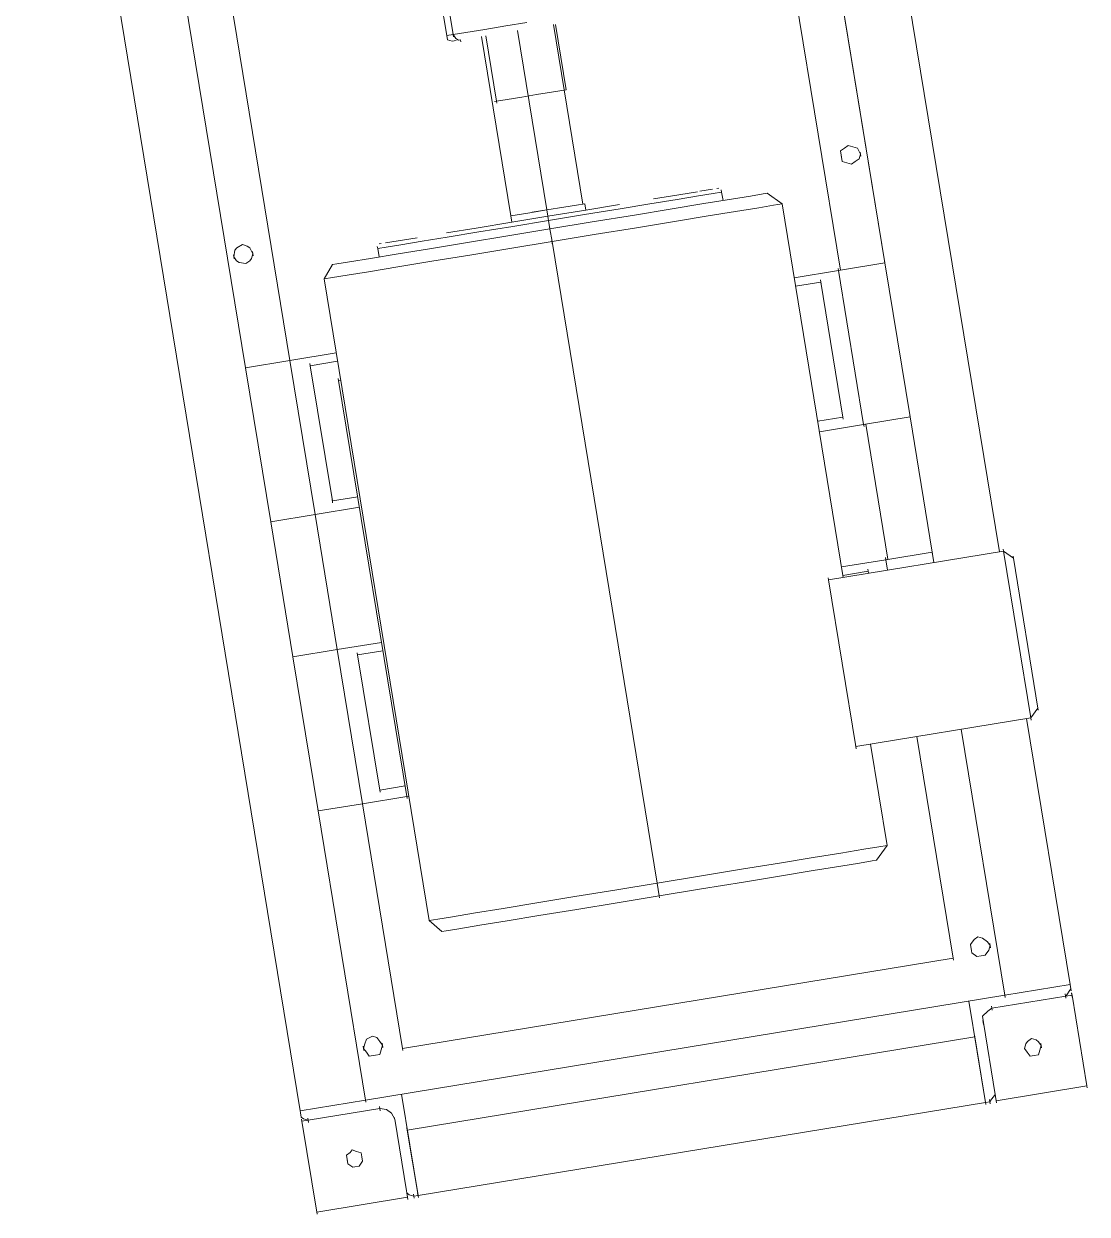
# Model space of a CAD drawing. Header units: metres. Extents: x 2 to 659295185, y -28 to 1124222152.
# Drawn here: x 655590.719 to 655591.763, y 1126543.031 to 1126544.199 of the extents above; entities that cross this region are included whole.
import ezdxf

# ---------------------------------------------------------------- set-up
doc = ezdxf.new("R2010")
doc.units = ezdxf.units.M
doc.header["$MEASUREMENT"] = 0
doc.layers.add('CCSM_C1_CUERPO CK$0$A-EQUIPOS', color=9, linetype='CONTINUOUS')

msp = doc.modelspace()

# ---------------------------------------------------------------- linework, layer by layer
at = {"layer": 'CCSM_C1_CUERPO CK$0$A-EQUIPOS', "lineweight": 5}
for p, q in [((655591.6767, 1126543.6812), (655591.4751, 1126544.9111)), ((655591.6767, 1126543.6812), (655591.4751, 1126544.9111)), ((655591.4109, 1126544.9006), (655591.5643, 1126543.9647)), ((655591.5643, 1126543.9647), (655591.4109, 1126544.9006)), ((655591.3745, 1126544.85), (655591.5208, 1126543.9576)), ((655591.5208, 1126543.9576), (655591.3745, 1126544.85)), ((655590.7193, 1126544.7873), (655590.9905, 1126543.1328)), ((655590.9905, 1126543.1328), (655590.7193, 1126544.7873)), ((655590.9804, 1126543.869), (655590.866, 1126544.5668)), ((655590.9804, 1126543.869), (655590.866, 1126544.5668)), ((655590.8225, 1126544.5597), (655590.9369, 1126543.8618)), ((655590.8225, 1126544.5597), (655590.9369, 1126543.8618)), ((655591.1344, 1126544.1876), (655591.1263, 1126544.2373)), ((655591.1325, 1126544.2384), (655591.1406, 1126544.1887)), ((655591.2131, 1126544.2005), (655591.1924, 1126544.1971)), ((655591.2516, 1126544.1346), (655591.241, 1126544.1987)), ((655591.1406, 1126544.1887), (655591.1344, 1126544.1876)), ((655591.1344, 1126544.1876), (655591.1351, 1126544.1835)), ((655591.1403, 1126544.1907), (655591.141, 1126544.1866)), ((655591.153, 1126544.1907), (655591.1406, 1126544.1887)), ((655591.1434, 1126544.1849), (655591.1406, 1126544.1887)), ((655591.1717, 1126544.1938), (655591.153, 1126544.1907)), ((655591.1686, 1126544.1869), (655591.1974, 1126544.0109)), ((655591.1974, 1126544.0109), (655591.1686, 1126544.1869)), ((655591.1924, 1126544.1971), (655591.1717, 1126544.1938)), ((655591.1727, 1126544.1875), (655591.1832, 1126544.1234)), ((655591.1727, 1126544.1875), (655591.173, 1126544.1855)), ((655591.2326, 1126544.0166), (655591.2038, 1126544.1926)), ((655591.2678, 1126544.0224), (655591.239, 1126544.1984)), ((655591.239, 1126544.1984), (655591.2678, 1126544.0224)), ((655591.1351, 1126544.1835), (655591.1396, 1126544.1821)), ((655591.1396, 1126544.1821), (655591.1416, 1126544.1825)), ((655591.1396, 1126544.1821), (655591.1416, 1126544.1825)), ((655591.1416, 1126544.1825), (655591.1396, 1126544.1821)), ((655591.1437, 1126544.1828), (655591.1416, 1126544.1825)), ((655591.1416, 1126544.1825), (655591.1437, 1126544.1828)), ((655591.1434, 1126544.1849), (655591.1458, 1126544.1831)), ((655591.1458, 1126544.1831), (655591.1479, 1126544.1835)), ((655591.1479, 1126544.1835), (655591.1482, 1126544.1814)), ((655591.2226, 1126544.1298), (655591.2081, 1126544.1274)), ((655591.2226, 1126544.1298), (655591.2081, 1126544.1274)), ((655591.2371, 1126544.1322), (655591.2226, 1126544.1298)), ((655591.2371, 1126544.1322), (655591.2226, 1126544.1298)), ((655591.2474, 1126544.1339), (655591.2371, 1126544.1322)), ((655591.2474, 1126544.1339), (655591.2371, 1126544.1322)), ((655591.2516, 1126544.1346), (655591.2474, 1126544.1339)), ((655591.2474, 1126544.1339), (655591.2516, 1126544.1346)), ((655591.1832, 1126544.1234), (655591.1811, 1126544.123)), ((655591.1832, 1126544.1234), (655591.1811, 1126544.123)), ((655591.1829, 1126544.1254), (655591.1836, 1126544.1213)), ((655591.1936, 1126544.125), (655591.1832, 1126544.1234)), ((655591.1936, 1126544.125), (655591.1832, 1126544.1234)), ((655591.2081, 1126544.1274), (655591.1936, 1126544.125)), ((655591.2081, 1126544.1274), (655591.1936, 1126544.125)), ((655591.5246, 1126544.0772), (655591.5208, 1126544.0745)), ((655591.5208, 1126544.0745), (655591.5246, 1126544.0772)), ((655591.5208, 1126544.0745), (655591.5218, 1126544.0683)), ((655591.5218, 1126544.0683), (655591.5208, 1126544.0745)), ((655591.5215, 1126544.0704), (655591.5222, 1126544.0662)), ((655591.5246, 1126544.0772), (655591.5284, 1126544.08)), ((655591.5284, 1126544.08), (655591.5246, 1126544.0772)), ((655591.5284, 1126544.08), (655591.5329, 1126544.0786)), ((655591.5329, 1126544.0786), (655591.5284, 1126544.08)), ((655591.5329, 1126544.0786), (655591.5374, 1126544.0772)), ((655591.5374, 1126544.0772), (655591.5329, 1126544.0786)), ((655591.5374, 1126544.0772), (655591.5405, 1126544.0713)), ((655591.5405, 1126544.0713), (655591.5374, 1126544.0772)), ((655591.5405, 1126544.0713), (655591.5391, 1126544.0669)), ((655591.5405, 1126544.0713), (655591.5391, 1126544.0669)), ((655591.5401, 1126544.0734), (655591.5408, 1126544.0693)), ((655591.5218, 1126544.0683), (655591.5225, 1126544.0641)), ((655591.5218, 1126544.0683), (655591.5225, 1126544.0641)), ((655591.5225, 1126544.0641), (655591.527, 1126544.0628)), ((655591.5225, 1126544.0641), (655591.527, 1126544.0628)), ((655591.5315, 1126544.0614), (655591.527, 1126544.0628)), ((655591.5315, 1126544.0614), (655591.527, 1126544.0628)), ((655591.5353, 1126544.0641), (655591.5315, 1126544.0614)), ((655591.5353, 1126544.0641), (655591.5315, 1126544.0614)), ((655591.5391, 1126544.0669), (655591.5353, 1126544.0641)), ((655591.5391, 1126544.0669), (655591.5353, 1126544.0641)), ((655591.3827, 1126544.0349), (655591.3951, 1126544.0369)), ((655591.3951, 1126544.0369), (655591.3827, 1126544.0349)), ((655591.3993, 1126544.0376), (655591.4013, 1126544.0379)), ((655591.4013, 1126544.0379), (655591.3993, 1126544.0376)), ((655591.4041, 1126544.0341), (655591.4038, 1126544.0362)), ((655591.4041, 1126544.0341), (655591.4038, 1126544.0362)), ((655591.3606, 1126544.027), (655591.3337, 1126544.0226)), ((655591.362, 1126544.0315), (655591.3372, 1126544.0274)), ((655591.3372, 1126544.0274), (655591.362, 1126544.0315)), ((655591.3813, 1126544.0304), (655591.3606, 1126544.027)), ((655591.3806, 1126544.0345), (655591.362, 1126544.0315)), ((655591.3958, 1126544.0327), (655591.3813, 1126544.0304)), ((655591.4137, 1126544.0272), (655591.3868, 1126544.0228)), ((655591.4137, 1126544.0272), (655591.3868, 1126544.0228)), ((655591.4041, 1126544.0341), (655591.3958, 1126544.0327)), ((655591.4055, 1126544.0258), (655591.4041, 1126544.0341)), ((655591.4041, 1126544.0341), (655591.4055, 1126544.0258)), ((655591.4324, 1126544.0302), (655591.4137, 1126544.0272)), ((655591.4324, 1126544.0302), (655591.4137, 1126544.0272)), ((655591.4448, 1126544.0323), (655591.4324, 1126544.0302)), ((655591.4448, 1126544.0323), (655591.4324, 1126544.0302)), ((655591.4489, 1126544.033), (655591.4448, 1126544.0323)), ((655591.4489, 1126544.033), (655591.4448, 1126544.0323)), ((655591.4489, 1126544.033), (655591.4634, 1126544.0226)), ((655591.4634, 1126544.0226), (655591.4489, 1126544.033)), ((655591.1974, 1126544.0109), (655591.2036, 1126544.0119)), ((655591.2036, 1126544.0119), (655591.1974, 1126544.0109)), ((655591.216, 1126544.0139), (655591.2036, 1126544.0119)), ((655591.216, 1126544.0139), (655591.2036, 1126544.0119)), ((655591.216, 1126544.0139), (655591.2326, 1126544.0166)), ((655591.2326, 1126544.0166), (655591.216, 1126544.0139)), ((655591.2326, 1126544.0166), (655591.2181, 1126544.0143)), ((655591.2181, 1126544.0143), (655591.2326, 1126544.0166)), ((655591.2323, 1126544.0187), (655591.2329, 1126544.0146)), ((655591.2329, 1126544.0146), (655591.2323, 1126544.0187)), ((655591.2492, 1126544.0193), (655591.2326, 1126544.0166)), ((655591.2326, 1126544.0166), (655591.2492, 1126544.0193)), ((655591.2492, 1126544.0193), (655591.2326, 1126544.0166)), ((655591.2492, 1126544.0193), (655591.2326, 1126544.0166)), ((655591.2326, 1126544.0166), (655591.2336, 1126544.0104)), ((655591.2333, 1126544.0125), (655591.2336, 1126544.0104)), ((655591.2333, 1126544.0125), (655591.2336, 1126544.0104)), ((655591.2709, 1126544.0165), (655591.2336, 1126544.0104)), ((655591.2336, 1126544.0104), (655591.2709, 1126544.0165)), ((655591.2695, 1126544.012), (655591.2343, 1126544.0063)), ((655591.2616, 1126544.0214), (655591.2492, 1126544.0193)), ((655591.2616, 1126544.0214), (655591.2492, 1126544.0193)), ((655591.2492, 1126544.0193), (655591.2616, 1126544.0214)), ((655591.2616, 1126544.0214), (655591.2492, 1126544.0193)), ((655591.2699, 1126544.0227), (655591.2616, 1126544.0214)), ((655591.2699, 1126544.0227), (655591.2616, 1126544.0214)), ((655591.3047, 1126544.0178), (655591.2695, 1126544.012)), ((655591.2709, 1126544.0165), (655591.2699, 1126544.0227)), ((655591.2709, 1126544.0165), (655591.2699, 1126544.0227)), ((655591.304, 1126544.022), (655591.2709, 1126544.0165)), ((655591.2709, 1126544.0165), (655591.304, 1126544.022)), ((655591.304, 1126544.022), (655591.2709, 1126544.0165)), ((655591.3185, 1126544.0116), (655591.2771, 1126544.0048)), ((655591.3185, 1126544.0116), (655591.2771, 1126544.0048)), ((655591.3337, 1126544.0226), (655591.3047, 1126544.0178)), ((655591.3537, 1126544.0173), (655591.3185, 1126544.0116)), ((655591.3537, 1126544.0173), (655591.3185, 1126544.0116)), ((655591.3868, 1126544.0228), (655591.3537, 1126544.0173)), ((655591.3868, 1126544.0228), (655591.3537, 1126544.0173)), ((655591.4178, 1126544.0151), (655591.3909, 1126544.0107)), ((655591.4406, 1126544.0188), (655591.4178, 1126544.0151)), ((655591.4551, 1126544.0212), (655591.4406, 1126544.0188)), ((655591.4634, 1126544.0226), (655591.4551, 1126544.0212)), ((655591.5235, 1126543.6561), (655591.4634, 1126544.0226)), ((655591.5235, 1126543.6561), (655591.4634, 1126544.0226)), ((655591.1984, 1126544.0046), (655591.1632, 1126543.9989)), ((655591.1632, 1126543.9989), (655591.1984, 1126544.0046)), ((655591.1991, 1126544.0005), (655591.166, 1126543.9951)), ((655591.1984, 1126544.0046), (655591.1974, 1126544.0109)), ((655591.1974, 1126544.0109), (655591.1984, 1126544.0046)), ((655591.2336, 1126544.0104), (655591.1984, 1126544.0046)), ((655591.2336, 1126544.0104), (655591.1984, 1126544.0046)), ((655591.1991, 1126544.0005), (655591.2343, 1126544.0063)), ((655591.234, 1126544.0083), (655591.2336, 1126544.0104)), ((655591.2343, 1126544.0063), (655591.234, 1126544.0083)), ((655591.234, 1126544.0083), (655591.2346, 1126544.0042)), ((655591.2343, 1126544.0063), (655591.2357, 1126543.998)), ((655591.2353, 1126544.0001), (655591.236, 1126543.9959)), ((655591.2353, 1126544.0001), (655591.2357, 1126543.998)), ((655591.2771, 1126544.0048), (655591.2357, 1126543.998)), ((655591.2771, 1126544.0048), (655591.2357, 1126543.998)), ((655591.3578, 1126544.0053), (655591.3205, 1126543.9991)), ((655591.3909, 1126544.0107), (655591.3578, 1126544.0053)), ((655591.1052, 1126543.9894), (655591.0866, 1126543.9863)), ((655591.1349, 1126543.99), (655591.1101, 1126543.9859)), ((655591.1632, 1126543.9989), (655591.1342, 1126543.9941)), ((655591.166, 1126543.9951), (655591.1349, 1126543.99)), ((655591.1942, 1126543.9912), (655591.1549, 1126543.9848)), ((655591.1942, 1126543.9912), (655591.1549, 1126543.9848)), ((655591.2357, 1126543.998), (655591.1942, 1126543.9912)), ((655591.1942, 1126543.9912), (655591.2357, 1126543.998)), ((655591.2357, 1126543.998), (655591.2377, 1126543.9856)), ((655591.2791, 1126543.9924), (655591.2377, 1126543.9856)), ((655591.3205, 1126543.9991), (655591.2791, 1126543.9924)), ((655590.9265, 1126543.9771), (655590.9255, 1126543.9705)), ((655590.9265, 1126543.9771), (655590.9255, 1126543.9705)), ((655590.9265, 1126543.9771), (655590.9283, 1126543.9795)), ((655590.9283, 1126543.9795), (655590.9265, 1126543.9771)), ((655590.9283, 1126543.9795), (655590.9341, 1126543.9826)), ((655590.9341, 1126543.9826), (655590.9283, 1126543.9795)), ((655590.9341, 1126543.9826), (655590.9386, 1126543.9812)), ((655590.9386, 1126543.9812), (655590.9341, 1126543.9826)), ((655590.9386, 1126543.9812), (655590.941, 1126543.9795)), ((655590.941, 1126543.9795), (655590.9386, 1126543.9812)), ((655590.941, 1126543.9795), (655590.9441, 1126543.9736)), ((655590.9441, 1126543.9736), (655590.941, 1126543.9795)), ((655591.0662, 1126543.9809), (655591.0666, 1126543.9788)), ((655591.0666, 1126543.9788), (655591.0662, 1126543.9809)), ((655591.0666, 1126543.9788), (655591.0749, 1126543.9801)), ((655591.0679, 1126543.9705), (655591.0666, 1126543.9788)), ((655591.0666, 1126543.9788), (655591.0679, 1126543.9705)), ((655591.07, 1126543.9836), (655591.068, 1126543.9833)), ((655591.068, 1126543.9833), (655591.07, 1126543.9836)), ((655591.0866, 1126543.9863), (655591.0742, 1126543.9843)), ((655591.0894, 1126543.9825), (655591.0749, 1126543.9801)), ((655591.1176, 1126543.9786), (655591.0866, 1126543.9736)), ((655591.1176, 1126543.9786), (655591.0866, 1126543.9736)), ((655591.1101, 1126543.9859), (655591.0894, 1126543.9825)), ((655591.1549, 1126543.9848), (655591.1176, 1126543.9786)), ((655591.1549, 1126543.9848), (655591.1176, 1126543.9786)), ((655591.1963, 1126543.9788), (655591.1569, 1126543.9723)), ((655591.1963, 1126543.9788), (655591.2377, 1126543.9856)), ((655591.2374, 1126543.9876), (655591.238, 1126543.9835)), ((655591.2377, 1126543.9856), (655591.3409, 1126543.3561)), ((655590.9251, 1126543.9726), (655590.9258, 1126543.9685)), ((655590.9255, 1126543.9705), (655590.9282, 1126543.9667)), ((655590.9282, 1126543.9667), (655590.9255, 1126543.9705)), ((655590.9306, 1126543.965), (655590.9282, 1126543.9667)), ((655590.9306, 1126543.965), (655590.9282, 1126543.9667)), ((655590.9372, 1126543.964), (655590.9306, 1126543.965)), ((655590.9372, 1126543.964), (655590.9306, 1126543.965)), ((655590.941, 1126543.9667), (655590.9372, 1126543.964)), ((655590.941, 1126543.9667), (655590.9372, 1126543.964)), ((655590.9427, 1126543.9691), (655590.941, 1126543.9667)), ((655590.9427, 1126543.9691), (655590.941, 1126543.9667)), ((655590.9441, 1126543.9736), (655590.9427, 1126543.9691)), ((655590.9441, 1126543.9736), (655590.9427, 1126543.9691)), ((655590.9438, 1126543.9757), (655590.9444, 1126543.9715)), ((655591.039, 1126543.9657), (655591.0265, 1126543.9637)), ((655591.039, 1126543.9657), (655591.0265, 1126543.9637)), ((655591.0597, 1126543.9691), (655591.039, 1126543.9657)), ((655591.0597, 1126543.9691), (655591.039, 1126543.9657)), ((655591.0866, 1126543.9736), (655591.0597, 1126543.9691)), ((655591.0866, 1126543.9736), (655591.0597, 1126543.9691)), ((655591.1197, 1126543.9662), (655591.0865, 1126543.9608)), ((655591.1569, 1126543.9723), (655591.1197, 1126543.9662)), ((655591.5647, 1126543.9626), (655591.564, 1126543.9668)), ((655591.564, 1126543.9668), (655591.5643, 1126543.9647)), ((655591.0141, 1126543.9489), (655591.0224, 1126543.963)), ((655591.0224, 1126543.963), (655591.0141, 1126543.9489)), ((655591.0265, 1126543.9637), (655591.0224, 1126543.963)), ((655591.0224, 1126543.963), (655591.0265, 1126543.9637)), ((655591.0576, 1126543.956), (655591.0368, 1126543.9526)), ((655591.0865, 1126543.9608), (655591.0576, 1126543.956)), ((655591.4753, 1126543.9501), (655591.5188, 1126543.9572)), ((655591.4753, 1126543.9501), (655591.5188, 1126543.9572)), ((655591.5184, 1126543.9593), (655591.5191, 1126543.9551)), ((655591.5184, 1126543.9593), (655591.5188, 1126543.9572)), ((655591.5643, 1126543.9647), (655591.5188, 1126543.9572)), ((655591.5188, 1126543.9572), (655591.5643, 1126543.9647)), ((655591.5188, 1126543.9572), (655591.5435, 1126543.8061)), ((655591.5188, 1126543.9572), (655591.5435, 1126543.8061)), ((655591.5891, 1126543.8135), (655591.5643, 1126543.9647)), ((655591.5643, 1126543.9647), (655591.5891, 1126543.8135)), ((655591.0224, 1126543.9503), (655591.0141, 1126543.9489)), ((655591.0141, 1126543.9489), (655591.1172, 1126543.3194)), ((655591.0141, 1126543.9489), (655591.1172, 1126543.3194)), ((655591.0368, 1126543.9526), (655591.0224, 1126543.9503)), ((655591.4766, 1126543.9418), (655591.5015, 1126543.9459)), ((655591.4766, 1126543.9418), (655591.5015, 1126543.9459)), ((655591.5011, 1126543.948), (655591.5018, 1126543.9438)), ((655591.5015, 1126543.9459), (655591.5232, 1126543.8134)), ((655591.5015, 1126543.9459), (655591.5232, 1126543.8134)), ((655591.0259, 1126543.8764), (655590.9804, 1126543.869)), ((655590.9804, 1126543.869), (655591.0259, 1126543.8764)), ((655590.9366, 1126543.8639), (655590.9372, 1126543.8598)), ((655590.9366, 1126543.8639), (655590.9369, 1126543.8618)), ((655590.9804, 1126543.869), (655590.9369, 1126543.8618)), ((655590.9369, 1126543.8618), (655590.9804, 1126543.869)), ((655590.9369, 1126543.8618), (655590.9617, 1126543.7107)), ((655590.9617, 1126543.7107), (655590.9369, 1126543.8618)), ((655590.9807, 1126543.8669), (655590.9801, 1126543.871)), ((655590.9801, 1126543.871), (655590.9804, 1126543.869)), ((655590.9804, 1126543.869), (655591.0052, 1126543.7178)), ((655591.0052, 1126543.7178), (655590.9804, 1126543.869)), ((655591, 1126543.8658), (655591.0007, 1126543.8617)), ((655591.0004, 1126543.8637), (655591.0273, 1126543.8682)), ((655591.0004, 1126543.8637), (655591.0273, 1126543.8682)), ((655591.0221, 1126543.7312), (655591.0004, 1126543.8637)), ((655591.0221, 1126543.7312), (655591.0004, 1126543.8637)), ((655591.0286, 1126543.8471), (655591.0279, 1126543.8513)), ((655591.0279, 1126543.8513), (655591.0283, 1126543.8492)), ((655591.0304, 1126543.8495), (655591.0283, 1126543.8492)), ((655591.0304, 1126543.8495), (655591.0283, 1126543.8492)), ((655591.0283, 1126543.8492), (655591.0952, 1126543.4413)), ((655591.0283, 1126543.8492), (655591.0952, 1126543.4413)), ((655591.5232, 1126543.8134), (655591.4984, 1126543.8093)), ((655591.5232, 1126543.8134), (655591.4984, 1126543.8093)), ((655591.5229, 1126543.8154), (655591.5235, 1126543.8113)), ((655591.5435, 1126543.8061), (655591.5891, 1126543.8135)), ((655591.5891, 1126543.8135), (655591.5435, 1126543.8061)), ((655591.5894, 1126543.8115), (655591.5888, 1126543.8156)), ((655591.5891, 1126543.8135), (655591.5894, 1126543.8115)), ((655591.6108, 1126543.681), (655591.5891, 1126543.8135)), ((655591.6108, 1126543.681), (655591.5891, 1126543.8135)), ((655591.5001, 1126543.7989), (655591.5435, 1126543.8061)), ((655591.5001, 1126543.7989), (655591.5435, 1126543.8061)), ((655591.5432, 1126543.8081), (655591.5439, 1126543.804)), ((655591.5435, 1126543.8061), (655591.5439, 1126543.804)), ((655591.5456, 1126543.8064), (655591.5673, 1126543.6739)), ((655591.5456, 1126543.8064), (655591.5673, 1126543.6739)), ((655591.0218, 1126543.7333), (655591.0224, 1126543.7292)), ((655591.047, 1126543.7353), (655591.0221, 1126543.7312)), ((655591.0221, 1126543.7312), (655591.047, 1126543.7353)), ((655591.0048, 1126543.7199), (655591.0055, 1126543.7157)), ((655591.0052, 1126543.7178), (655591.0487, 1126543.7249)), ((655591.0487, 1126543.7249), (655591.0052, 1126543.7178)), ((655590.9613, 1126543.7128), (655590.962, 1126543.7086)), ((655591.0052, 1126543.7178), (655590.9617, 1126543.7107)), ((655590.9617, 1126543.7107), (655591.0052, 1126543.7178)), ((655590.962, 1126543.7086), (655590.9617, 1126543.7107)), ((655590.9617, 1126543.7107), (655590.9834, 1126543.5782)), ((655590.9617, 1126543.7107), (655590.9834, 1126543.5782)), ((655591.0052, 1126543.7178), (655591.0055, 1126543.7157)), ((655591.0269, 1126543.5853), (655591.0052, 1126543.7178)), ((655591.0269, 1126543.5853), (655591.0052, 1126543.7178)), ((655591.509, 1126543.6537), (655591.6808, 1126543.6819)), ((655591.6808, 1126543.6819), (655591.509, 1126543.6537)), ((655591.5653, 1126543.6735), (655591.5218, 1126543.6664)), ((655591.5218, 1126543.6664), (655591.5653, 1126543.6735)), ((655591.5656, 1126543.6715), (655591.5649, 1126543.6756)), ((655591.5649, 1126543.6756), (655591.5653, 1126543.6735)), ((655591.6108, 1126543.681), (655591.5653, 1126543.6735)), ((655591.5653, 1126543.6735), (655591.6108, 1126543.681)), ((655591.567, 1126543.6632), (655591.5653, 1126543.6735)), ((655591.5653, 1126543.6735), (655591.567, 1126543.6632)), ((655591.6112, 1126543.6789), (655591.6105, 1126543.6831)), ((655591.6105, 1126543.6831), (655591.6108, 1126543.681)), ((655591.6125, 1126543.6707), (655591.6108, 1126543.681)), ((655591.6108, 1126543.681), (655591.6125, 1126543.6707)), ((655591.6812, 1126543.6798), (655591.6805, 1126543.6839)), ((655591.6805, 1126543.6839), (655591.6808, 1126543.6819)), ((655591.6808, 1126543.6819), (655591.7077, 1126543.5183)), ((655591.6808, 1126543.6819), (655591.6905, 1126543.6749)), ((655591.6905, 1126543.6749), (655591.6808, 1126543.6819)), ((655591.6908, 1126543.6729), (655591.6901, 1126543.677)), ((655591.6901, 1126543.677), (655591.6905, 1126543.6749)), ((655591.6905, 1126543.6749), (655591.7146, 1126543.5279)), ((655591.7146, 1126543.5279), (655591.6905, 1126543.6749)), ((655591.548, 1126543.6622), (655591.5231, 1126543.6581)), ((655591.548, 1126543.6622), (655591.5231, 1126543.6581)), ((655591.5476, 1126543.6643), (655591.5483, 1126543.6601)), ((655591.5483, 1126543.6601), (655591.548, 1126543.6622)), ((655591.5483, 1126543.6601), (655591.548, 1126543.6622)), ((655591.5086, 1126543.6558), (655591.5093, 1126543.6516)), ((655591.5358, 1126543.4901), (655591.509, 1126543.6537)), ((655591.0704, 1126543.5924), (655591.0269, 1126543.5853)), ((655591.0269, 1126543.5853), (655591.0704, 1126543.5924)), ((655590.9837, 1126543.5761), (655590.9831, 1126543.5802)), ((655590.9831, 1126543.5802), (655590.9834, 1126543.5782)), ((655591.0269, 1126543.5853), (655590.9834, 1126543.5782)), ((655590.9834, 1126543.5782), (655591.0269, 1126543.5853)), ((655591.0272, 1126543.5832), (655591.0266, 1126543.5874)), ((655591.0266, 1126543.5874), (655591.0269, 1126543.5853)), ((655591.0517, 1126543.4341), (655591.0269, 1126543.5853)), ((655591.0269, 1126543.5853), (655591.0517, 1126543.4341)), ((655591.0465, 1126543.5821), (655591.0472, 1126543.578)), ((655591.0469, 1126543.5801), (655591.0717, 1126543.5841)), ((655591.0469, 1126543.5801), (655591.0717, 1126543.5841)), ((655591.0686, 1126543.4475), (655591.0469, 1126543.5801)), ((655591.0686, 1126543.4475), (655591.0469, 1126543.5801)), ((655590.9834, 1126543.5782), (655591.0082, 1126543.427)), ((655591.0082, 1126543.427), (655590.9834, 1126543.5782)), ((655591.7077, 1126543.5183), (655591.7146, 1126543.5279)), ((655591.7146, 1126543.5279), (655591.7077, 1126543.5183)), ((655591.7142, 1126543.53), (655591.7149, 1126543.5258)), ((655591.7149, 1126543.5258), (655591.7146, 1126543.5279)), ((655591.5358, 1126543.4901), (655591.7077, 1126543.5183)), ((655591.7077, 1126543.5183), (655591.5358, 1126543.4901)), ((655591.7463, 1126543.2567), (655591.7035, 1126543.5176)), ((655591.7035, 1126543.5176), (655591.7463, 1126543.2567)), ((655591.7073, 1126543.5203), (655591.708, 1126543.5162)), ((655591.708, 1126543.5162), (655591.7077, 1126543.5183)), ((655591.5958, 1126543.4999), (655591.6315, 1126543.2825)), ((655591.5958, 1126543.4999), (655591.6315, 1126543.2825)), ((655591.6821, 1126543.2462), (655591.6393, 1126543.5071)), ((655591.6821, 1126543.2462), (655591.6393, 1126543.5071)), ((655591.5354, 1126543.4922), (655591.5361, 1126543.488)), ((655591.5666, 1126543.3931), (655591.5503, 1126543.4925)), ((655591.5666, 1126543.3931), (655591.5503, 1126543.4925)), ((655591.0686, 1126543.4475), (655591.0935, 1126543.4516)), ((655591.0935, 1126543.4516), (655591.0686, 1126543.4475)), ((655591.0517, 1126543.4341), (655591.0952, 1126543.4413)), ((655591.0952, 1126543.4413), (655591.0517, 1126543.4341)), ((655591.0683, 1126543.4496), (655591.0689, 1126543.4455)), ((655591.0948, 1126543.4433), (655591.0955, 1126543.4392)), ((655591.0952, 1126543.4413), (655591.0972, 1126543.4416)), ((655591.0952, 1126543.4413), (655591.0972, 1126543.4416)), ((655591.0955, 1126543.4392), (655591.0952, 1126543.4413)), ((655591.0078, 1126543.4291), (655591.0085, 1126543.4249)), ((655591.0517, 1126543.4341), (655591.0082, 1126543.427)), ((655591.0082, 1126543.427), (655591.0517, 1126543.4341)), ((655591.0513, 1126543.4362), (655591.052, 1126543.4321)), ((655591.0517, 1126543.4341), (655591.052, 1126543.4321)), ((655591.091, 1126543.1939), (655591.0517, 1126543.4341)), ((655591.091, 1126543.1939), (655591.0517, 1126543.4341)), ((655591.0082, 1126543.427), (655591.0547, 1126543.1433)), ((655591.0082, 1126543.427), (655591.0547, 1126543.1433)), ((655591.0085, 1126543.4249), (655591.0082, 1126543.427)), ((655591.5562, 1126543.3786), (655591.5666, 1126543.3931)), ((655591.5666, 1126543.3931), (655591.5562, 1126543.3786)), ((655591.5666, 1126543.3931), (655591.5583, 1126543.3917)), ((655591.4941, 1126543.3812), (655591.461, 1126543.3758)), ((655591.521, 1126543.3856), (655591.4941, 1126543.3812)), ((655591.5438, 1126543.3894), (655591.521, 1126543.3856)), ((655591.5583, 1126543.3917), (655591.5438, 1126543.3894)), ((655591.4237, 1126543.3697), (655591.3823, 1126543.3629)), ((655591.4237, 1126543.3697), (655591.461, 1126543.3758)), ((655591.521, 1126543.3729), (655591.4941, 1126543.3684)), ((655591.521, 1126543.3729), (655591.4941, 1126543.3684)), ((655591.5396, 1126543.3759), (655591.521, 1126543.3729)), ((655591.5396, 1126543.3759), (655591.521, 1126543.3729)), ((655591.552, 1126543.3779), (655591.5396, 1126543.3759)), ((655591.552, 1126543.3779), (655591.5396, 1126543.3759)), ((655591.5562, 1126543.3786), (655591.552, 1126543.3779)), ((655591.5562, 1126543.3786), (655591.552, 1126543.3779)), ((655591.3405, 1126543.3582), (655591.3412, 1126543.354)), ((655591.3823, 1126543.3629), (655591.3409, 1126543.3561)), ((655591.4609, 1126543.363), (655591.4257, 1126543.3572)), ((655591.4609, 1126543.363), (655591.4257, 1126543.3572)), ((655591.4941, 1126543.3684), (655591.4609, 1126543.363)), ((655591.4941, 1126543.3684), (655591.4609, 1126543.363)), ((655591.2995, 1126543.3493), (655591.2601, 1126543.3429)), ((655591.3409, 1126543.3561), (655591.2995, 1126543.3493)), ((655591.3409, 1126543.3561), (655591.3429, 1126543.3437)), ((655591.3843, 1126543.3505), (655591.3429, 1126543.3437)), ((655591.3843, 1126543.3505), (655591.3429, 1126543.3437)), ((655591.4257, 1126543.3572), (655591.3843, 1126543.3505)), ((655591.4257, 1126543.3572), (655591.3843, 1126543.3505)), ((655591.2228, 1126543.3367), (655591.1897, 1126543.3313)), ((655591.2601, 1126543.3429), (655591.2228, 1126543.3367)), ((655591.3015, 1126543.3369), (655591.2622, 1126543.3304)), ((655591.3015, 1126543.3369), (655591.2622, 1126543.3304)), ((655591.3429, 1126543.3437), (655591.3015, 1126543.3369)), ((655591.3429, 1126543.3437), (655591.3015, 1126543.3369)), ((655591.3426, 1126543.3457), (655591.3433, 1126543.3416)), ((655591.3433, 1126543.3416), (655591.3429, 1126543.3437)), ((655591.1255, 1126543.3208), (655591.14, 1126543.3232)), ((655591.1607, 1126543.3266), (655591.14, 1126543.3232)), ((655591.1897, 1126543.3313), (655591.1607, 1126543.3266)), ((655591.2249, 1126543.3243), (655591.1938, 1126543.3192)), ((655591.2249, 1126543.3243), (655591.1938, 1126543.3192)), ((655591.2622, 1126543.3304), (655591.2249, 1126543.3243)), ((655591.2622, 1126543.3304), (655591.2249, 1126543.3243)), ((655591.1172, 1126543.3194), (655591.1255, 1126543.3208)), ((655591.1172, 1126543.3194), (655591.1296, 1126543.3087)), ((655591.1172, 1126543.3194), (655591.1296, 1126543.3087)), ((655591.1462, 1126543.3114), (655591.1338, 1126543.3094)), ((655591.1462, 1126543.3114), (655591.1338, 1126543.3094)), ((655591.1669, 1126543.3148), (655591.1462, 1126543.3114)), ((655591.1669, 1126543.3148), (655591.1462, 1126543.3114)), ((655591.1938, 1126543.3192), (655591.1669, 1126543.3148)), ((655591.1938, 1126543.3192), (655591.1669, 1126543.3148)), ((655591.1296, 1126543.3087), (655591.1338, 1126543.3094)), ((655591.1338, 1126543.3094), (655591.1296, 1126543.3087)), ((655591.6519, 1126543.3008), (655591.6484, 1126543.2959)), ((655591.6484, 1126543.2959), (655591.6519, 1126543.3008)), ((655591.6519, 1126543.3008), (655591.6557, 1126543.3035)), ((655591.6557, 1126543.3035), (655591.6519, 1126543.3008)), ((655591.6557, 1126543.3035), (655591.6602, 1126543.3021)), ((655591.6602, 1126543.3021), (655591.6557, 1126543.3035)), ((655591.6602, 1126543.3021), (655591.665, 1126543.2987)), ((655591.665, 1126543.2987), (655591.6602, 1126543.3021)), ((655591.6484, 1126543.2959), (655591.6491, 1126543.2918)), ((655591.6491, 1126543.2918), (655591.6484, 1126543.2959)), ((655591.6488, 1126543.2939), (655591.6494, 1126543.2897)), ((655591.6491, 1126543.2918), (655591.6498, 1126543.2877)), ((655591.6491, 1126543.2918), (655591.6498, 1126543.2877)), ((655591.6498, 1126543.2877), (655591.6546, 1126543.2842)), ((655591.6498, 1126543.2877), (655591.6546, 1126543.2842)), ((655591.6663, 1126543.2904), (655591.6629, 1126543.2855)), ((655591.6663, 1126543.2904), (655591.6629, 1126543.2855)), ((655591.665, 1126543.2987), (655591.6677, 1126543.2949)), ((655591.6677, 1126543.2949), (655591.665, 1126543.2987)), ((655591.6677, 1126543.2949), (655591.6663, 1126543.2904)), ((655591.6677, 1126543.2949), (655591.6663, 1126543.2904)), ((655591.6674, 1126543.2969), (655591.6681, 1126543.2928)), ((655591.6315, 1126543.2825), (655591.091, 1126543.1939)), ((655591.6315, 1126543.2825), (655591.091, 1126543.1939)), ((655591.6311, 1126543.2846), (655591.6318, 1126543.2805)), ((655591.6587, 1126543.2849), (655591.6546, 1126543.2842)), ((655591.6587, 1126543.2849), (655591.6546, 1126543.2842)), ((655591.6629, 1126543.2855), (655591.6587, 1126543.2849)), ((655591.6629, 1126543.2855), (655591.6587, 1126543.2849)), ((655591.7463, 1126543.2567), (655591.6821, 1126543.2462)), ((655591.6821, 1126543.2462), (655591.7463, 1126543.2567)), ((655591.7463, 1126543.2567), (655591.6821, 1126543.2462)), ((655591.7463, 1126543.2567), (655591.6821, 1126543.2462)), ((655591.747, 1126543.2526), (655591.7452, 1126543.2501)), ((655591.7459, 1126543.2588), (655591.7466, 1126543.2546)), ((655591.7459, 1126543.2588), (655591.7466, 1126543.2546)), ((655591.747, 1126543.2526), (655591.7463, 1126543.2567)), ((655591.747, 1126543.2526), (655591.7463, 1126543.2567)), ((655591.7473, 1126543.2505), (655591.7466, 1126543.2546)), ((655591.747, 1126543.2526), (655591.7473, 1126543.2505)), ((655591.0547, 1126543.1433), (655591.6821, 1126543.2462)), ((655591.0547, 1126543.1433), (655591.6821, 1126543.2462)), ((655591.6693, 1126543.2334), (655591.7418, 1126543.2453)), ((655591.7418, 1126543.2453), (655591.6693, 1126543.2334)), ((655591.6817, 1126543.2482), (655591.6824, 1126543.2441)), ((655591.6824, 1126543.2441), (655591.6821, 1126543.2462)), ((655591.6821, 1126543.2462), (655591.6824, 1126543.2441)), ((655591.6824, 1126543.2441), (655591.6821, 1126543.2462)), ((655591.6821, 1126543.2462), (655591.6824, 1126543.2441)), ((655591.7414, 1126543.2474), (655591.7421, 1126543.2433)), ((655591.7435, 1126543.2477), (655591.7418, 1126543.2453)), ((655591.7435, 1126543.2477), (655591.7418, 1126543.2453)), ((655591.7418, 1126543.2453), (655591.748, 1126543.2463)), ((655591.7418, 1126543.2453), (655591.748, 1126543.2463)), ((655591.7452, 1126543.2501), (655591.7435, 1126543.2477)), ((655591.7452, 1126543.2501), (655591.7435, 1126543.2477)), ((655591.748, 1126543.2463), (655591.7476, 1126543.2484)), ((655591.7476, 1126543.2484), (655591.7483, 1126543.2443)), ((655591.748, 1126543.2463), (655591.7626, 1126543.1573)), ((655591.748, 1126543.2463), (655591.7626, 1126543.1573)), ((655591.6469, 1126543.2404), (655591.6472, 1126543.2383)), ((655591.6472, 1126543.2383), (655591.6469, 1126543.2404)), ((655591.6469, 1126543.2404), (655591.6632, 1126543.141)), ((655591.6469, 1126543.2404), (655591.6632, 1126543.141)), ((655591.6469, 1126543.2404), (655591.6472, 1126543.2383)), ((655591.6655, 1126543.2307), (655591.66, 1126543.2255)), ((655591.6655, 1126543.2307), (655591.66, 1126543.2255)), ((655591.6693, 1126543.2334), (655591.6655, 1126543.2307)), ((655591.6655, 1126543.2307), (655591.6693, 1126543.2334)), ((655591.6689, 1126543.2355), (655591.6696, 1126543.2314)), ((655591.6693, 1126543.2334), (655591.6696, 1126543.2314)), ((655591.66, 1126543.2255), (655591.661, 1126543.2193)), ((655591.66, 1126543.2255), (655591.661, 1126543.2193)), ((655591.6606, 1126543.2214), (655591.6613, 1126543.2173)), ((655591.6725, 1126543.1489), (655591.661, 1126543.2193)), ((655591.6725, 1126543.1489), (655591.661, 1126543.2193)), ((655591.0555, 1126543.203), (655591.0614, 1126543.2061)), ((655591.0614, 1126543.2061), (655591.0555, 1126543.203)), ((655591.0614, 1126543.2061), (655591.0659, 1126543.2047)), ((655591.0659, 1126543.2047), (655591.0614, 1126543.2061)), ((655591.6523, 1126543.2073), (655591.653, 1126543.2031)), ((655591.0524, 1126543.1961), (655591.0531, 1126543.192)), ((655591.0527, 1126543.194), (655591.0541, 1126543.1985)), ((655591.0541, 1126543.1985), (655591.0527, 1126543.194)), ((655591.0527, 1126543.194), (655591.0555, 1126543.1902)), ((655591.0555, 1126543.1902), (655591.0527, 1126543.194)), ((655591.0541, 1126543.1985), (655591.0555, 1126543.203)), ((655591.0555, 1126543.203), (655591.0541, 1126543.1985)), ((655591.0659, 1126543.2047), (655591.0686, 1126543.2009)), ((655591.0686, 1126543.2009), (655591.0659, 1126543.2047)), ((655591.0714, 1126543.1971), (655591.0686, 1126543.2009)), ((655591.0714, 1126543.1971), (655591.0686, 1126543.2009)), ((655591.07, 1126543.1926), (655591.0714, 1126543.1971)), ((655591.0714, 1126543.1971), (655591.07, 1126543.1926)), ((655591.071, 1126543.1992), (655591.0717, 1126543.195)), ((655591.0907, 1126543.196), (655591.0914, 1126543.1919)), ((655591.6527, 1126543.2052), (655591.0957, 1126543.1139)), ((655591.0957, 1126543.1139), (655591.6527, 1126543.2052)), ((655591.6527, 1126543.2052), (655591.6632, 1126543.141)), ((655591.6632, 1126543.141), (655591.6527, 1126543.2052)), ((655591.7013, 1126543.194), (655591.7027, 1126543.1985)), ((655591.7027, 1126543.1985), (655591.7013, 1126543.194)), ((655591.7044, 1126543.2009), (655591.7027, 1126543.1985)), ((655591.7044, 1126543.2009), (655591.7027, 1126543.1985)), ((655591.7082, 1126543.2037), (655591.7044, 1126543.2009)), ((655591.7044, 1126543.2009), (655591.7082, 1126543.2037)), ((655591.7127, 1126543.2023), (655591.7082, 1126543.2037)), ((655591.7082, 1126543.2037), (655591.7127, 1126543.2023)), ((655591.7151, 1126543.2006), (655591.7127, 1126543.2023)), ((655591.7151, 1126543.2006), (655591.7127, 1126543.2023)), ((655591.7151, 1126543.2006), (655591.7178, 1126543.1967)), ((655591.7178, 1126543.1967), (655591.7151, 1126543.2006)), ((655591.7178, 1126543.1967), (655591.7164, 1126543.1923)), ((655591.7164, 1126543.1923), (655591.7178, 1126543.1967)), ((655591.7175, 1126543.1988), (655591.7182, 1126543.1947)), ((655591.0555, 1126543.1902), (655591.0582, 1126543.1864)), ((655591.0582, 1126543.1864), (655591.0555, 1126543.1902)), ((655591.0582, 1126543.1864), (655591.0645, 1126543.1875)), ((655591.0645, 1126543.1875), (655591.0582, 1126543.1864)), ((655591.0645, 1126543.1875), (655591.0686, 1126543.1881)), ((655591.0686, 1126543.1881), (655591.0645, 1126543.1875)), ((655591.07, 1126543.1926), (655591.0686, 1126543.1881)), ((655591.07, 1126543.1926), (655591.0686, 1126543.1881)), ((655591.704, 1126543.1902), (655591.7013, 1126543.194)), ((655591.7013, 1126543.194), (655591.704, 1126543.1902)), ((655591.7068, 1126543.1864), (655591.704, 1126543.1902)), ((655591.704, 1126543.1902), (655591.7068, 1126543.1864)), ((655591.7109, 1126543.1871), (655591.7068, 1126543.1864)), ((655591.7109, 1126543.1871), (655591.7068, 1126543.1864)), ((655591.715, 1126543.1878), (655591.7109, 1126543.1871)), ((655591.715, 1126543.1878), (655591.7109, 1126543.1871)), ((655591.7164, 1126543.1923), (655591.715, 1126543.1878)), ((655591.715, 1126543.1878), (655591.7164, 1126543.1923)), ((655591.7629, 1126543.1552), (655591.7622, 1126543.1594)), ((655591.0899, 1126543.1491), (655591.0902, 1126543.147)), ((655591.0899, 1126543.1491), (655591.0902, 1126543.147)), ((655591.1062, 1126543.0497), (655591.0899, 1126543.1491)), ((655591.1062, 1126543.0497), (655591.0899, 1126543.1491)), ((655591.0899, 1126543.1491), (655591.0902, 1126543.147)), ((655591.6725, 1126543.1489), (655591.6708, 1126543.1465)), ((655591.6722, 1126543.151), (655591.6728, 1126543.1469)), ((655591.6735, 1126543.1427), (655591.6725, 1126543.1489)), ((655591.6735, 1126543.1427), (655591.6725, 1126543.1489)), ((655591.7626, 1126543.1573), (655591.6735, 1126543.1427)), ((655591.7626, 1126543.1573), (655591.6735, 1126543.1427)), ((655591.7626, 1126543.1573), (655591.7629, 1126543.1552)), ((655590.9905, 1126543.1328), (655591.0547, 1126543.1433)), ((655590.9905, 1126543.1328), (655591.0547, 1126543.1433)), ((655590.9905, 1126543.1328), (655591.0547, 1126543.1433)), ((655591.0547, 1126543.1433), (655590.9905, 1126543.1328)), ((655591.055, 1126543.1413), (655591.0543, 1126543.1454)), ((655591.0547, 1126543.1433), (655591.055, 1126543.1413)), ((655591.0547, 1126543.1433), (655591.055, 1126543.1413)), ((655591.0547, 1126543.1433), (655591.055, 1126543.1413)), ((655591.0547, 1126543.1433), (655591.055, 1126543.1413)), ((655591.0685, 1126543.1371), (655591.0691, 1126543.1329)), ((655591.1062, 1126543.0497), (655591.6632, 1126543.141)), ((655591.6632, 1126543.141), (655591.1062, 1126543.0497)), ((655591.6635, 1126543.1389), (655591.6628, 1126543.1431)), ((655591.6628, 1126543.1431), (655591.6635, 1126543.1389)), ((655591.6632, 1126543.141), (655591.6673, 1126543.1417)), ((655591.6632, 1126543.141), (655591.6673, 1126543.1417)), ((655591.6632, 1126543.141), (655591.6635, 1126543.1389)), ((655591.6635, 1126543.1389), (655591.6632, 1126543.141)), ((655591.6677, 1126543.1396), (655591.667, 1126543.1438)), ((655591.669, 1126543.1441), (655591.6673, 1126543.1417)), ((655591.669, 1126543.1441), (655591.6673, 1126543.1417)), ((655591.6673, 1126543.1417), (655591.6677, 1126543.1396)), ((655591.6708, 1126543.1465), (655591.669, 1126543.1441)), ((655591.6708, 1126543.1465), (655591.669, 1126543.1441)), ((655591.6739, 1126543.1406), (655591.6732, 1126543.1448)), ((655591.6735, 1126543.1427), (655591.6739, 1126543.1406)), ((655590.9902, 1126543.1349), (655590.9908, 1126543.1307)), ((655590.9902, 1126543.1349), (655590.9908, 1126543.1307)), ((655590.9912, 1126543.1287), (655590.9905, 1126543.1328)), ((655590.9905, 1126543.1328), (655590.9912, 1126543.1287)), ((655590.9908, 1126543.1307), (655590.9915, 1126543.1266)), ((655590.9915, 1126543.1266), (655590.9912, 1126543.1287)), ((655590.9912, 1126543.1287), (655590.9915, 1126543.1266)), ((655590.9915, 1126543.1266), (655590.9912, 1126543.1287)), ((655590.9912, 1126543.1287), (655590.9915, 1126543.1266)), ((655590.9915, 1126543.1266), (655590.9912, 1126543.1287)), ((655590.9939, 1126543.1249), (655590.9915, 1126543.1266)), ((655590.9915, 1126543.1266), (655590.9939, 1126543.1249)), ((655590.9939, 1126543.1249), (655590.9915, 1126543.1266)), ((655590.9915, 1126543.1266), (655590.9939, 1126543.1249)), ((655590.9915, 1126543.1266), (655590.9939, 1126543.1249)), ((655590.9939, 1126543.1249), (655590.9915, 1126543.1266)), ((655590.9922, 1126543.1225), (655590.9918, 1126543.1245)), ((655590.9918, 1126543.1245), (655590.9925, 1126543.1204)), ((655590.9984, 1126543.1235), (655590.9939, 1126543.1249)), ((655590.9984, 1126543.1235), (655590.9939, 1126543.1249)), ((655590.9981, 1126543.1255), (655590.9987, 1126543.1214)), ((655591.0688, 1126543.135), (655590.9984, 1126543.1235)), ((655590.9984, 1126543.1235), (655591.0688, 1126543.135)), ((655591.0754, 1126543.134), (655591.0688, 1126543.135)), ((655591.0754, 1126543.134), (655591.0688, 1126543.135)), ((655591.0688, 1126543.135), (655591.0691, 1126543.1329)), ((655591.0802, 1126543.1305), (655591.0754, 1126543.134)), ((655591.0802, 1126543.1305), (655591.0754, 1126543.134)), ((655591.0833, 1126543.1246), (655591.0802, 1126543.1305)), ((655591.0833, 1126543.1246), (655591.0802, 1126543.1305)), ((655591.0829, 1126543.1267), (655591.0836, 1126543.1226)), ((655591.0948, 1126543.0542), (655591.0833, 1126543.1246)), ((655591.0833, 1126543.1246), (655591.0948, 1126543.0542)), ((655590.9984, 1126543.1235), (655590.9922, 1126543.1225)), ((655590.9922, 1126543.1225), (655590.9984, 1126543.1235)), ((655590.9922, 1126543.1225), (655591.0068, 1126543.0334)), ((655591.0068, 1126543.0334), (655590.9922, 1126543.1225)), ((655591.0953, 1126543.116), (655591.096, 1126543.1118)), ((655591.1062, 1126543.0497), (655591.0957, 1126543.1139)), ((655591.0957, 1126543.1139), (655591.1062, 1126543.0497)), ((655591.0397, 1126543.092), (655591.0359, 1126543.0892)), ((655591.0397, 1126543.092), (655591.0359, 1126543.0892)), ((655591.0359, 1126543.0892), (655591.0366, 1126543.0851)), ((655591.0359, 1126543.0892), (655591.0366, 1126543.0851)), ((655591.0414, 1126543.0944), (655591.0397, 1126543.092)), ((655591.0397, 1126543.092), (655591.0414, 1126543.0944)), ((655591.0459, 1126543.093), (655591.0414, 1126543.0944)), ((655591.0414, 1126543.0944), (655591.0459, 1126543.093)), ((655591.0504, 1126543.0916), (655591.0459, 1126543.093)), ((655591.0459, 1126543.093), (655591.0504, 1126543.0916)), ((655591.0504, 1126543.0916), (655591.0511, 1126543.0875)), ((655591.0511, 1126543.0875), (655591.0504, 1126543.0916)), ((655591.0362, 1126543.0872), (655591.0369, 1126543.083)), ((655591.0366, 1126543.0851), (655591.0373, 1126543.0809)), ((655591.0366, 1126543.0851), (655591.0373, 1126543.0809)), ((655591.0373, 1126543.0809), (655591.0421, 1126543.0775)), ((655591.0373, 1126543.0809), (655591.0421, 1126543.0775)), ((655591.0442, 1126543.0778), (655591.0421, 1126543.0775)), ((655591.0442, 1126543.0778), (655591.0421, 1126543.0775)), ((655591.0483, 1126543.0785), (655591.0442, 1126543.0778)), ((655591.0483, 1126543.0785), (655591.0442, 1126543.0778)), ((655591.0518, 1126543.0833), (655591.0483, 1126543.0785)), ((655591.0483, 1126543.0785), (655591.0518, 1126543.0833)), ((655591.0511, 1126543.0875), (655591.0518, 1126543.0833)), ((655591.0518, 1126543.0833), (655591.0511, 1126543.0875)), ((655591.0945, 1126543.0563), (655591.0951, 1126543.0522)), ((655591.0951, 1126543.0522), (655591.0948, 1126543.0542)), ((655591.0951, 1126543.0522), (655591.0948, 1126543.0542)), ((655591.0068, 1126543.0334), (655591.0958, 1126543.048)), ((655591.0958, 1126543.048), (655591.0068, 1126543.0334)), ((655591.0976, 1126543.0504), (655591.0951, 1126543.0522)), ((655591.0951, 1126543.0522), (655591.0976, 1126543.0504)), ((655591.0976, 1126543.0504), (655591.0951, 1126543.0522)), ((655591.0951, 1126543.0522), (655591.0976, 1126543.0504)), ((655591.0951, 1126543.0522), (655591.0976, 1126543.0504)), ((655591.0976, 1126543.0504), (655591.0951, 1126543.0522)), ((655591.0958, 1126543.048), (655591.0951, 1126543.0522)), ((655591.0951, 1126543.0522), (655591.0958, 1126543.048)), ((655591.0962, 1126543.0459), (655591.0955, 1126543.0501)), ((655591.0958, 1126543.048), (655591.0962, 1126543.0459)), ((655591.102, 1126543.049), (655591.0976, 1126543.0504)), ((655591.0976, 1126543.0504), (655591.102, 1126543.049)), ((655591.102, 1126543.049), (655591.0976, 1126543.0504)), ((655591.0976, 1126543.0504), (655591.102, 1126543.049)), ((655591.0976, 1126543.0504), (655591.102, 1126543.049)), ((655591.102, 1126543.049), (655591.0976, 1126543.0504)), ((655591.1024, 1126543.047), (655591.1017, 1126543.0511)), ((655591.1062, 1126543.0497), (655591.102, 1126543.049)), ((655591.102, 1126543.049), (655591.1062, 1126543.0497)), ((655591.102, 1126543.049), (655591.1024, 1126543.047)), ((655591.1065, 1126543.0476), (655591.1058, 1126543.0518)), ((655591.1058, 1126543.0518), (655591.1065, 1126543.0476)), ((655591.1062, 1126543.0497), (655591.1065, 1126543.0476)), ((655591.1065, 1126543.0476), (655591.1062, 1126543.0497)), ((655591.0071, 1126543.0314), (655591.0064, 1126543.0355)), ((655591.0068, 1126543.0334), (655591.0071, 1126543.0314))]:
    msp.add_line(p, q, dxfattribs=at)

doc.saveas('drawing.dxf')
